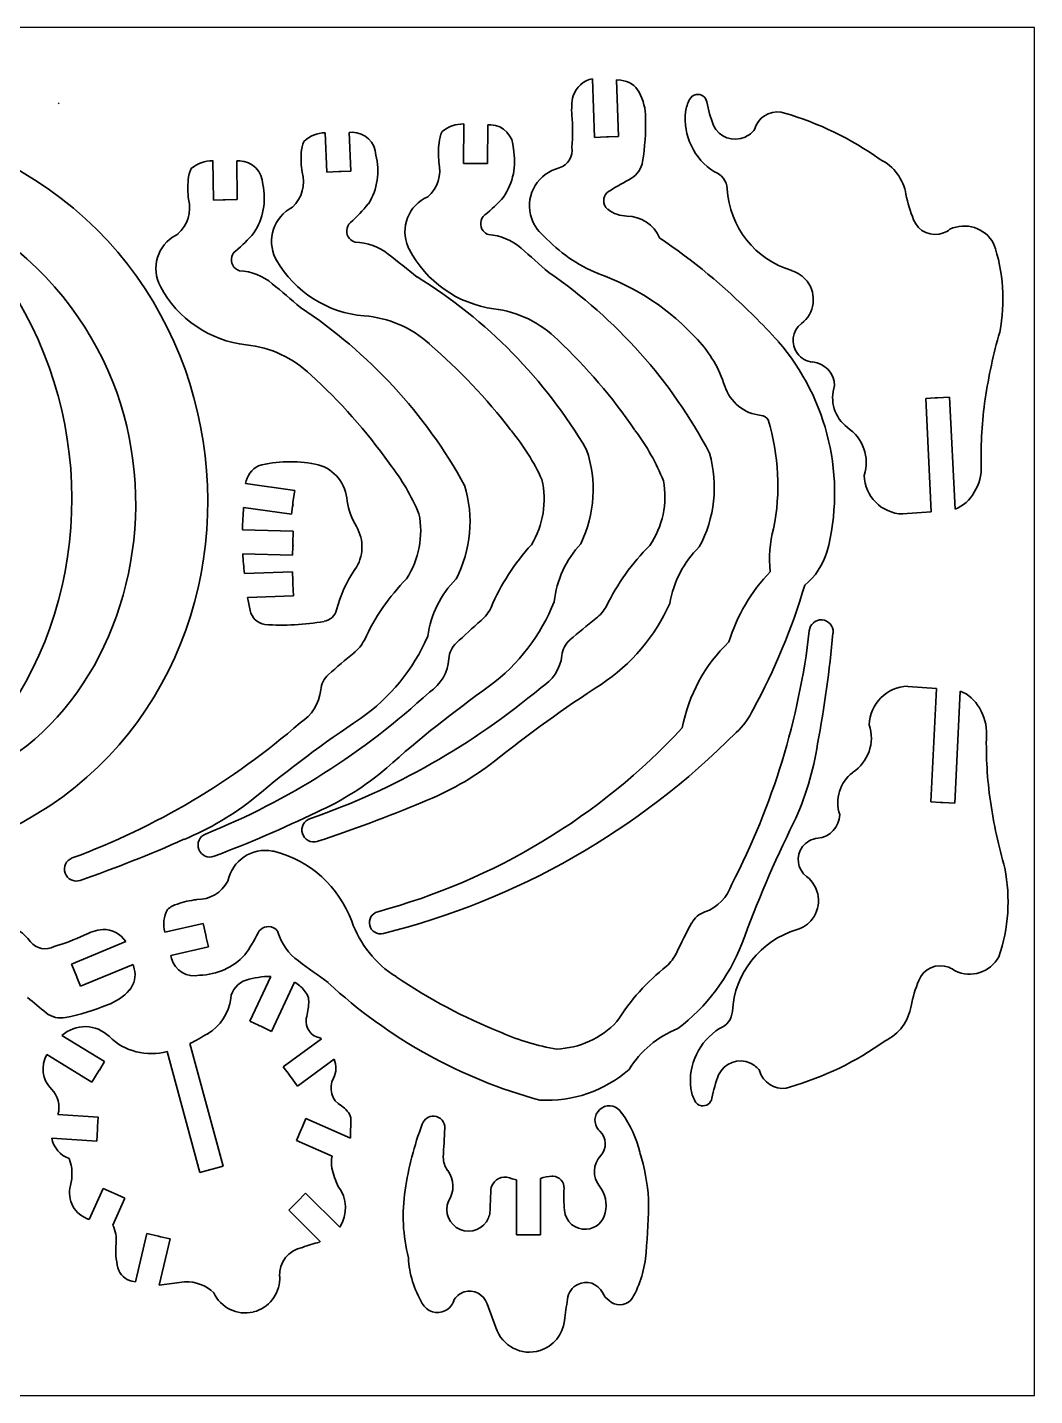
# Model space of a CAD drawing. Header units: millimetres. Extents: x -235 to 259, y -286 to 288.
# Drawn here: x 26.7 to 224.7, y 18.5 to 287.6 of the extents above; entities that cross this region are included whole.
import ezdxf

# ---------------------------------------------------------------- set-up
doc = ezdxf.new("R2010")
doc.units = ezdxf.units.MM
doc.header["$MEASUREMENT"] = 0
doc.layers.add('layer 1', color=7, linetype='Continuous')

msp = doc.modelspace()

# ---------------------------------------------------------------- linework, layer by layer
at = {"layer": 'layer 1', "color": 6, "lineweight": 25}
msp.add_open_spline([(-227.469, 287.5696), (-227.469, 287.5696), (224.6997, 287.5696), (224.6997, 287.5696), (224.6997, 287.5696), (224.6997, 287.5696), (224.6997, 18.4855), (224.6997, 18.4855), (224.6997, 18.4855), (224.6997, 18.4855), (-227.469, 18.4855), (-227.469, 18.4855), (-227.469, 18.4855), (-227.469, 18.4855), (-227.469, 287.5696), (-227.469, 287.5696)], degree=3, knots=[0, 0, 0, 0, 0.2, 0.2, 0.2, 0.2, 0.4, 0.4, 0.4, 0.4, 0.6, 0.6, 0.6, 0.6, 1, 1, 1, 1], dxfattribs=at)
at = {"layer": 'layer 1', "color": 1, "lineweight": 35}
for points in [[(137.7826, 277.4783), (135.9979, 277.1035), (134.5401, 275.8176), (133.953, 274.0925)], [(137.7826, 277.4783), (137.7826, 277.4783), (138.1793, 265.9415), (138.1793, 265.9415)], [(142.898, 266.0997), (142.898, 266.0997), (142.5066, 277.2469), (142.5066, 277.2469)], [(143.3637, 277.1698), (143.3637, 277.1698), (142.5066, 277.2469), (142.5066, 277.2469)], [(146.9588, 274.8118), (146.2326, 276.1486), (144.8822, 277.0344), (143.3637, 277.1698)], [(148.1826, 269.7517), (148.2351, 271.5196), (147.7929, 273.2616), (146.9492, 274.8282)], [(32.9511, 272.5256), (32.9511, 272.5256), (32.7389, 272.7254), (32.7389, 272.7254)], [(133.953, 274.0925), (133.6968, 272.8482), (133.6209, 271.5747), (133.73, 270.3)], [(156.8601, 273.3897), (156.4855, 272.6192), (156.229, 271.8103), (156.0706, 270.9823)], [(160.2556, 272.8965), (160.5505, 271.3365), (160.9862, 269.797), (161.5581, 268.2977)], [(133.7397, 264.0106), (133.913, 266.1067), (133.9007, 268.2055), (133.73, 270.3)], [(147.6258, 261.1721), (148.0915, 264.0025), (148.2789, 266.8715), (148.1937, 269.7352)], [(156.0706, 270.9823), (155.558, 266.2844), (157.7491, 261.7053), (161.7359, 259.1586)], [(174.8617, 270.9231), (172.5118, 271.2578), (170.2823, 269.797), (169.6303, 267.5082)], [(175.5119, 270.7244), (175.5119, 270.7244), (174.8617, 270.9231), (174.8617, 270.9231)], [(194.3223, 261.5868), (188.6186, 265.6727), (182.2421, 268.7514), (175.5119, 270.7244)], [(85.1967, 266.8439), (83.6519, 266.8124), (82.1637, 266.2076), (81.0462, 265.1518)], [(85.1967, 266.8439), (85.1967, 266.8439), (85.5523, 259.0914), (85.5523, 259.0914)], [(90.5188, 266.9461), (90.5188, 266.9461), (89.9096, 266.9155), (89.9096, 266.9155)], [(90.2622, 259.2953), (90.2622, 259.2953), (89.9096, 266.9155), (89.9096, 266.9155)], [(95.185, 262.444), (95.0884, 264.9592), (93.0173, 266.9461), (90.5006, 266.9378)], [(108.2306, 267.0673), (107.8683, 266.3893), (107.6575, 265.6409), (107.6215, 264.8718)], [(112.4738, 268.5667), (110.9232, 268.6134), (109.4144, 268.0858), (108.2306, 267.0673)], [(112.4738, 268.5667), (112.4738, 268.5667), (112.4377, 260.8053), (112.4377, 260.8053)], [(117.1645, 260.8015), (117.1645, 260.8015), (117.1921, 268.4124), (117.1921, 268.4124)], [(117.7789, 268.4164), (117.7789, 268.4164), (117.1921, 268.4124), (117.1921, 268.4124)], [(122.219, 263.7091), (122.2523, 266.2197), (120.2787, 268.2965), (117.7789, 268.4164)], [(81.0462, 265.1518), (80.7166, 264.4643), (80.5391, 263.7023), (80.5281, 262.9153)], [(107.6145, 264.8901), (107.4673, 263.6181), (107.4522, 262.3322), (107.598, 261.0617)], [(120.2773, 254.2033), (122.1944, 256.958), (122.8957, 260.4043), (122.219, 263.7091)], [(131.2466, 259.9153), (132.9403, 260.5133), (133.9984, 262.2247), (133.7397, 264.0106)], [(138.1793, 265.9415), (138.1793, 265.9415), (140.5389, 266.0213), (140.5389, 266.0213)], [(140.9275, 266.0283), (140.9275, 266.0283), (140.5389, 266.0213), (140.5389, 266.0213)], [(140.9275, 266.0283), (140.9454, 266.0378), (140.9454, 266.0378), (140.9275, 266.0283)], [(140.9454, 266.0378), (140.9454, 266.0378), (142.898, 266.0997), (142.898, 266.0997)], [(58.8954, 259.7858), (60.067, 260.8081), (61.566, 261.3634), (63.1164, 261.3458)], [(63.2364, 253.6109), (63.2364, 253.6109), (63.1094, 261.3649), (63.1094, 261.3649)], [(67.8307, 261.2975), (67.8307, 261.2975), (68.4162, 261.3113), (68.4162, 261.3113)], [(67.8307, 261.2975), (67.8307, 261.2975), (67.9452, 253.6864), (67.9452, 253.6864)], [(68.4162, 261.3113), (70.9189, 261.2382), (72.9294, 259.1986), (72.9446, 256.6877)], [(80.5281, 262.9153), (80.4396, 261.642), (80.4935, 260.355), (80.6879, 259.0954)], [(93.7158, 252.8611), (95.5114, 255.7235), (96.0475, 259.1961), (95.2028, 262.4538)], [(105.3907, 254.2529), (107.3183, 255.9411), (108.1536, 258.555), (107.5802, 261.0548)], [(145.4279, 257.8826), (146.5965, 258.6214), (147.3876, 259.823), (147.6258, 261.1721)], [(199.3949, 254.7574), (198.9208, 257.7172), (197.026, 260.2833), (194.3223, 261.5868)], [(58.3192, 257.5974), (58.3413, 258.3676), (58.5387, 259.1201), (58.8884, 259.805)], [(78.826, 252.2067), (80.6796, 253.9841), (81.3836, 256.6301), (80.6879, 259.0954)], [(85.5523, 259.0914), (85.5523, 259.0914), (87.9074, 259.1934), (87.9074, 259.1934)], [(88.322, 259.2112), (88.322, 259.2112), (87.9074, 259.1934), (87.9074, 259.1934)], [(88.322, 259.2112), (88.34, 259.2206), (88.3484, 259.203), (88.3664, 259.2124)], [(88.3664, 259.2124), (88.3664, 259.2124), (90.2622, 259.2953), (90.2622, 259.2953)], [(112.4377, 260.8053), (112.4377, 260.8053), (114.8107, 260.8067), (114.8107, 260.8067)], [(115.2102, 260.8041), (115.2102, 260.8041), (114.8107, 260.8067), (114.8107, 260.8067)], [(115.2102, 260.8041), (115.2298, 260.8108), (115.2545, 260.7999), (115.2724, 260.8067)], [(115.2724, 260.8056), (115.2724, 260.8056), (117.1645, 260.8015), (117.1645, 260.8015)], [(164.2618, 255.8224), (164.1831, 257.3425), (163.1759, 258.6654), (161.7359, 259.1586)], [(58.3568, 253.7636), (58.2053, 255.0368), (58.1774, 256.3171), (58.3016, 257.5906)], [(72.9515, 256.6685), (73.6873, 253.3778), (73.0632, 249.9452), (71.1849, 247.1298)], [(145.4279, 257.8826), (144.0307, 257.1426), (142.6458, 256.3404), (141.2994, 255.5166)], [(164.2618, 255.8224), (164.6763, 248.3026), (169.7683, 241.8683), (176.9727, 239.7364)], [(58.3568, 253.7636), (58.9754, 251.2734), (58.1815, 248.6636), (56.2856, 246.9396)], [(65.1478, 253.6466), (65.1478, 253.6466), (63.2364, 253.6109), (63.2364, 253.6109)], [(65.1918, 253.6425), (65.1723, 253.6353), (65.1654, 253.6533), (65.1478, 253.6466)], [(65.1918, 253.6425), (65.1918, 253.6425), (65.5915, 253.6479), (65.5915, 253.6479)], [(67.9452, 253.6864), (67.9452, 253.6864), (65.5915, 253.6479), (65.5915, 253.6479)], [(116.6187, 250.6891), (117.9319, 251.7558), (119.1625, 252.9367), (120.283, 254.1854)], [(199.3949, 254.7574), (199.7502, 253.04), (200.2437, 251.3823), (200.8953, 249.744)], [(90.2086, 249.1857), (91.4656, 250.3145), (92.6395, 251.5576), (93.6898, 252.8695)], [(140.805, 251.7888), (141.8781, 250.9414), (143.2135, 250.4635), (144.5597, 250.4549)], [(150.9592, 246.2024), (149.8364, 248.7543), (147.3368, 250.4178), (144.5597, 250.4549)], [(216.6464, 245.086), (214.9679, 248.1453), (211.1978, 249.369), (208.0404, 247.8683)], [(71.2029, 247.1367), (70.0933, 245.8426), (68.8971, 244.663), (67.5853, 243.5674)], [(97.639, 242.9917), (95.7719, 244.4634), (93.4859, 245.2888), (91.1184, 245.337)], [(123.7362, 244.1629), (121.9353, 245.7117), (119.7056, 246.6447), (117.3284, 246.8307)], [(128.215, 246.5347), (131.208, 243.3459), (134.8364, 240.821), (138.87, 239.148)], [(169.2788, 231.0591), (163.6332, 236.6509), (157.5188, 241.725), (150.9592, 246.2024)], [(217.83, 227.6566), (218.9751, 233.4803), (218.5797, 239.4803), (216.6464, 245.086)], [(97.639, 242.9917), (99.5244, 241.4869), (101.4191, 239.9627), (103.3221, 238.4662)], [(101.7319, 243.9785), (105.0267, 237.5718), (111.2444, 233.1744), (118.3936, 232.225)], [(123.7362, 244.1629), (125.5415, 242.5506), (127.3565, 240.9629), (129.1795, 239.3578)], [(68.3734, 239.7035), (70.7466, 239.5807), (72.9997, 238.6698), (74.831, 237.1542)], [(75.6719, 241.7568), (79.2711, 235.5115), (85.6957, 231.4425), (92.8683, 230.8233)], [(80.3722, 232.4758), (78.509, 234.0218), (76.675, 235.6012), (74.831, 237.1542)], [(136.6254, 204.5155), (128.444, 218.3661), (116.9979, 230.0285), (103.3123, 238.484)], [(160.8096, 203.811), (153.3033, 218.0519), (142.4486, 230.2349), (129.1975, 239.3632)], [(158.4132, 226.1642), (153.086, 232.0679), (146.3607, 236.5133), (138.8521, 239.1385)], [(69.7033, 225.1376), (62.5361, 225.956), (56.2373, 230.2364), (52.8266, 236.5795)], [(80.3722, 232.4758), (93.7901, 223.5942), (104.8752, 211.5955), (112.6443, 197.4956)], [(130.9336, 226.0928), (127.5592, 229.4855), (123.1355, 231.6587), (118.3757, 232.2181)], [(105.7144, 225.3169), (102.1866, 228.5454), (97.661, 230.4915), (92.8861, 230.8332)], [(169.4845, 230.8373), (169.4845, 230.8373), (169.2788, 231.0591), (169.2788, 231.0591)], [(174.2649, 225.8254), (172.709, 227.5341), (171.131, 229.2069), (169.4845, 230.8373)], [(146.0687, 208.4289), (141.6824, 214.8354), (136.6101, 220.7626), (130.9532, 226.0995)], [(163.7685, 217.0389), (162.7058, 220.4385), (160.8773, 223.5765), (158.4132, 226.1642)], [(217.83, 227.6566), (216.6066, 223.3351), (215.6583, 218.9338), (214.9873, 214.4924)], [(69.7033, 225.1376), (74.4729, 224.6664), (78.9348, 222.5757), (82.373, 219.2463)], [(121.668, 208.3986), (116.9563, 214.5945), (111.6125, 220.2581), (105.698, 225.3087)], [(183.8768, 184.3822), (187.7034, 198.9217), (184.1124, 214.4277), (174.2759, 225.8089)], [(185.3621, 217.1174), (185.3028, 219.5247), (183.4673, 221.519), (181.0586, 221.7751)], [(82.373, 219.2463), (88.1263, 214.0154), (93.3091, 208.1837), (97.814, 201.8584)], [(163.7685, 217.0389), (164.7852, 213.8652), (167.5839, 211.5997), (170.9188, 211.2567)], [(185.3621, 217.1174), (184.3549, 214.0969), (185.3815, 210.7811), (187.9074, 208.8673)], [(205.1783, 214.7086), (205.1783, 214.7086), (203.2836, 214.6109), (203.2836, 214.6109)], [(203.2836, 214.6109), (203.2836, 214.6109), (204.3888, 192.2868), (204.3888, 192.2868)], [(205.2376, 214.7086), (205.2182, 214.7086), (205.1978, 214.7086), (205.1783, 214.7086)], [(205.2376, 214.7086), (205.2376, 214.7086), (205.6317, 214.7294), (205.6317, 214.7294)], [(207.9812, 214.848), (207.9812, 214.848), (205.6317, 214.7294), (205.6317, 214.7294)], [(209.0674, 192.8198), (209.0674, 192.8198), (207.9812, 214.848), (207.9812, 214.848)], [(214.9873, 214.473), (214.3753, 210.15), (214.0997, 205.7678), (214.2183, 201.4064)], [(172.3314, 210.3856), (172.0391, 210.9012), (171.4977, 211.2182), (170.9188, 211.2567)], [(173.3815, 188.9736), (174.7911, 196.0858), (174.4247, 203.4513), (172.3203, 210.4021)], [(121.668, 208.3986), (121.668, 208.3986), (121.8401, 208.199), (121.8401, 208.199)], [(127.8224, 198.6561), (126.2402, 202.0833), (124.2312, 205.3079), (121.8305, 208.2156)], [(146.0687, 208.4289), (146.0687, 208.4289), (146.2053, 208.2265), (146.2053, 208.2265)], [(151.7257, 198.4093), (150.309, 201.9054), (148.453, 205.221), (146.1984, 208.2444)], [(191.1844, 199.4718), (192.3295, 202.9858), (190.9875, 206.8138), (187.9074, 208.8479)], [(135.4747, 186.0222), (138.2499, 191.81), (138.669, 198.4313), (136.6086, 204.5072)], [(83.2329, 201.6752), (79.5425, 202.4055), (75.753, 202.287), (72.1204, 201.3581)], [(97.9532, 201.6585), (97.9532, 201.6585), (97.814, 201.8584), (97.814, 201.8584)], [(158.7689, 185.3867), (161.8211, 191.0312), (162.5487, 197.6389), (160.7918, 203.8041)], [(72.1204, 201.3581), (70.7591, 200.6677), (69.8122, 199.3656), (69.5752, 197.8649)], [(89.4507, 195.0427), (89.0358, 198.3789), (86.5293, 201.0427), (83.2538, 201.6943)], [(97.9532, 201.6585), (100.2629, 198.6778), (102.1741, 195.4147), (103.6623, 191.927)], [(191.1844, 199.4718), (191.2821, 195.3267), (194.5992, 191.9918), (198.7634, 191.8733)], [(212.8167, 196.1356), (213.8034, 197.7146), (214.2969, 199.5501), (214.2183, 201.4064)], [(79.2272, 196.5035), (79.2272, 196.5035), (69.5752, 197.8649), (69.5752, 197.8649)], [(78.891, 194.1745), (78.891, 194.1745), (79.2272, 196.5035), (79.2272, 196.5035)], [(112.6377, 197.5149), (114.5091, 191.3825), (113.8847, 184.7568), (110.9496, 179.081)], [(125.7762, 185.8016), (128.098, 189.6559), (128.8407, 194.2631), (127.8224, 198.6561)], [(149.0521, 185.657), (151.5809, 189.39), (152.5387, 193.979), (151.7257, 198.4093)], [(78.7929, 193.3451), (78.8716, 193.4633), (78.91, 193.622), (78.91, 193.7596)], [(78.891, 194.1745), (78.891, 194.1745), (78.891, 193.7596), (78.891, 193.7596)], [(89.5498, 194.3907), (89.5498, 194.3907), (89.4507, 195.0427), (89.4507, 195.0427)], [(89.5498, 194.3907), (89.8447, 192.6353), (90.4568, 190.9374), (91.3648, 189.3982)], [(209.0674, 192.8198), (210.6658, 193.4319), (211.9873, 194.6169), (212.8167, 196.1356)], [(69.1797, 193.1673), (69.0612, 191.687), (69.0019, 190.2265), (68.9634, 188.7463)], [(69.1797, 193.1673), (69.1797, 193.1673), (78.5752, 191.8458), (78.5752, 191.8458)], [(78.5752, 191.8458), (78.5752, 191.8458), (78.7929, 193.3451), (78.7929, 193.3451)], [(103.6623, 191.927), (104.5567, 187.5128), (103.6774, 182.924), (101.219, 179.1457)], [(198.7444, 191.8924), (198.7444, 191.8924), (204.3888, 192.2868), (204.3888, 192.2868)], [(78.9502, 188.4902), (78.9502, 188.4902), (68.9634, 188.7272), (68.9634, 188.7272)], [(78.891, 186.1213), (78.891, 186.1213), (78.9502, 188.4902), (78.9502, 188.4902)], [(91.0685, 180.9301), (92.8063, 183.456), (92.9248, 186.7524), (91.3648, 189.3982)], [(173.3815, 188.9736), (172.6346, 186.2262), (172.4197, 183.3626), (172.727, 180.5195)], [(78.891, 186.1213), (78.891, 186.1213), (78.891, 185.7272), (78.891, 185.7272)], [(78.891, 185.5688), (78.891, 185.6087), (78.91, 185.668), (78.91, 185.7272)], [(125.7762, 185.8016), (122.4354, 182.1926), (119.7499, 178.0131), (117.8317, 173.4792)], [(135.4747, 186.0222), (132.5557, 182.8803), (130.715, 178.877), (130.2557, 174.6217)], [(69.0421, 184.0103), (69.1014, 182.7272), (69.2005, 181.4441), (69.3381, 180.1611)], [(69.0421, 184.0103), (69.0421, 184.0103), (78.8317, 183.7732), (78.8317, 183.7732)], [(78.8317, 183.7732), (78.8317, 183.7732), (78.891, 185.5688), (78.891, 185.5688)], [(149.0521, 185.657), (145.5425, 182.1965), (142.6609, 178.1671), (140.5319, 173.7395)], [(158.7689, 185.3867), (155.6958, 182.4008), (153.6715, 178.4937), (153.0045, 174.262)], [(179.5, 177.8847), (181.5809, 179.552), (183.1037, 181.8273), (183.8493, 184.3891)], [(78.8123, 180.5153), (78.8123, 180.5153), (69.3381, 180.1611), (69.3381, 180.1611)], [(78.8716, 178.739), (78.8716, 178.739), (78.8123, 180.5153), (78.8123, 180.5153)], [(91.0685, 180.9301), (89.4108, 178.5228), (88.187, 175.8385), (87.4568, 173.0163)], [(172.7435, 180.5291), (168.9774, 176.6268), (166.1853, 171.8862), (164.6103, 166.7102)], [(78.891, 178.5612), (78.891, 178.6205), (78.891, 178.6798), (78.8716, 178.739)], [(78.891, 178.5612), (78.891, 178.5612), (78.891, 178.1478), (78.891, 178.1478)], [(78.9901, 175.7983), (78.9901, 175.7983), (78.891, 178.1478), (78.891, 178.1478)], [(92.9263, 167.0532), (94.9656, 171.539), (97.7742, 175.6221), (101.2259, 179.1277)], [(105.3808, 167.8251), (105.9694, 172.0693), (107.9218, 176.0135), (110.9385, 179.0561)], [(169.3565, 153.4383), (173.6062, 161.2009), (177.0126, 169.3959), (179.5, 177.8847)], [(69.9696, 175.4635), (69.9696, 175.4635), (78.9901, 175.7983), (78.9901, 175.7983)], [(69.9696, 175.4635), (70.1071, 174.6147), (70.2849, 173.7659), (70.4627, 172.9168)], [(70.4627, 172.9168), (70.7591, 171.4754), (71.9236, 170.351), (73.3841, 170.114)], [(85.0092, 170.7659), (86.1945, 170.9628), (87.1604, 171.8518), (87.4568, 173.0163)], [(115.8718, 170.9313), (116.6783, 171.645), (117.3574, 172.516), (117.8397, 173.4613)], [(117.5437, 158.0493), (123.2292, 162.2909), (127.6392, 168.025), (130.2557, 174.6217)], [(138.4372, 171.2977), (139.286, 171.9632), (139.9891, 172.8066), (140.5319, 173.7395)], [(139.4706, 158.3387), (145.3659, 162.2867), (150.057, 167.8128), (152.9798, 174.2729)], [(73.3841, 170.114), (77.2731, 169.8769), (81.1812, 170.0946), (85.0092, 170.7451)], [(115.8718, 170.9313), (114.2058, 169.4746), (112.577, 167.9934), (110.9937, 166.4677)], [(138.4372, 171.2977), (136.7065, 169.9335), (134.9895, 168.5335), (133.3302, 167.0894)], [(92.9263, 167.0532), (92.4079, 166.0929), (91.7148, 165.2563), (90.8769, 164.5741)], [(105.3808, 167.8251), (102.5599, 161.3056), (97.9833, 155.7189), (92.171, 151.6429)], [(133.3356, 167.0714), (132.4578, 166.3107), (131.8999, 165.2469), (131.7554, 164.0809)], [(180.4012, 168.8836), (178.3934, 151.4899), (173.2272, 134.6035), (165.1697, 119.0661)], [(185.0578, 168.4206), (184.3741, 161.1251), (183.3586, 153.8739), (182.0289, 146.6615)], [(85.8677, 160.2789), (87.5008, 161.7532), (89.1833, 163.2044), (90.8961, 164.581)], [(110.9843, 166.4857), (110.1367, 165.6823), (109.6377, 164.5948), (109.5483, 163.4098)], [(164.5938, 166.6992), (159.8548, 162.1543), (156.6578, 156.2632), (155.4215, 149.8139)], [(105.7116, 156.8408), (107.9495, 158.3083), (109.3746, 160.7311), (109.5483, 163.4098)], [(127.6059, 157.7005), (129.9043, 159.0622), (131.4656, 161.4144), (131.7813, 164.0699)], [(84.3422, 157.261), (84.4648, 158.4282), (85.0038, 159.5032), (85.8677, 160.2789)], [(61.7166, 128.9342), (77.9663, 135.4785), (92.8574, 144.9441), (105.702, 156.8574)], [(84.3422, 157.261), (84.0762, 154.5998), (82.5854, 152.2079), (80.3045, 150.8226)], [(82.3181, 131.9602), (98.8533, 137.7176), (114.2031, 146.4464), (127.6059, 157.7005)], [(117.5437, 158.0493), (110.5143, 153.0552), (103.7741, 147.6796), (97.3166, 141.9387)], [(139.4706, 158.3387), (132.2155, 153.6851), (125.2081, 148.64), (118.4972, 143.2397)], [(192.1958, 150.393), (192.2953, 154.5381), (195.6107, 157.8729), (199.7766, 157.9915)], [(199.7558, 157.9721), (199.7558, 157.9721), (205.4017, 157.5766), (205.4017, 157.5766)], [(204.2964, 135.2539), (204.2964, 135.2539), (205.4017, 157.5766), (205.4017, 157.5766)], [(210.0788, 157.0446), (210.0788, 157.0446), (208.9929, 135.0168), (208.9929, 135.0168)], [(210.0788, 157.0446), (211.6772, 156.4329), (213.0001, 155.2476), (213.8299, 153.7278)], [(166.0187, 148.8728), (167.423, 150.171), (168.5555, 151.7213), (169.3565, 153.4383)], [(213.8299, 153.7278), (214.8162, 152.1498), (215.3098, 150.3143), (215.2311, 148.458)], [(80.2937, 150.7982), (67.1084, 139.2775), (51.9157, 130.2843), (35.4894, 124.2211)], [(71.4616, 136.1509), (78.0641, 141.6933), (84.9774, 146.8677), (92.1449, 151.6551)], [(95.5638, 113.6542), (118.5176, 119.8609), (139.271, 132.3821), (155.4215, 149.8139)], [(96.6856, 109.3644), (122.9632, 115.9638), (146.9495, 129.63), (166.0091, 148.8893)], [(192.1958, 150.393), (193.3409, 146.879), (191.9989, 143.0506), (188.9202, 141.0165)], [(216.0002, 135.3915), (215.3881, 139.7144), (215.1126, 144.0966), (215.2311, 148.458)], [(182.0289, 146.6615), (181.213, 141.2746), (179.6227, 136.0463), (177.2937, 131.1128)], [(104.3585, 135.2234), (109.4379, 137.1956), (114.1922, 139.8895), (118.4972, 143.2397)], [(83.5833, 133.2392), (88.5525, 135.4523), (93.1881, 138.3832), (97.3264, 141.9209)], [(186.3735, 132.7471), (185.3678, 135.7665), (186.3943, 139.0833), (188.9202, 140.9975)], [(71.4616, 136.1509), (67.219, 132.7222), (62.5155, 129.9412), (57.4734, 127.8756)], [(83.7855, 127.5161), (90.7559, 129.7762), (97.6101, 132.3515), (104.3585, 135.2234)], [(206.1912, 135.1544), (206.1912, 135.1544), (204.2964, 135.2539), (204.2964, 135.2539)], [(206.2504, 135.1544), (206.23, 135.1544), (206.2106, 135.1544), (206.1912, 135.1544)], [(206.2504, 135.1544), (206.2504, 135.1544), (206.6445, 135.1354), (206.6445, 135.1354)], [(208.9929, 135.0168), (208.9929, 135.0168), (206.6445, 135.1354), (206.6445, 135.1354)], [(218.8428, 122.2064), (217.6194, 126.5293), (216.6711, 130.931), (216.0002, 135.3721)], [(63.414, 124.563), (70.2549, 127.1607), (77.0015, 130.0643), (83.6011, 133.2472)], [(186.3735, 132.7471), (186.3143, 130.3397), (184.4788, 128.3458), (182.0714, 128.0893)], [(167.1392, 107.3488), (170.0948, 115.4448), (173.489, 123.3847), (177.2937, 131.1128)], [(57.4664, 127.8936), (50.7731, 124.8965), (43.9587, 122.2133), (37.033, 119.8238)], [(75.3258, 125.4768), (82.2961, 123.6604), (87.9444, 118.552), (90.4333, 111.7832)], [(218.8428, 122.2064), (219.9869, 116.3842), (219.5925, 110.3841), (217.6579, 104.7785)], [(66.0972, 119.6626), (64.8706, 117.4137), (62.5033, 116.0273), (59.9372, 116.0399)], [(165.1697, 119.0661), (164.3445, 116.5264), (162.3903, 114.4895), (159.8673, 113.602)], [(56.203, 115.169), (57.4113, 115.5907), (58.664, 115.8869), (59.9347, 116.0205)], [(53.6757, 109.6252), (53.2926, 111.1273), (53.477, 112.716), (54.2129, 114.0929)], [(54.2129, 114.0929), (54.7943, 114.5956), (55.4794, 114.9651), (56.2222, 115.1676)], [(157.2779, 111.4291), (157.8278, 112.4516), (158.7442, 113.2288), (159.8493, 113.6241)], [(53.6757, 109.6252), (53.6757, 109.6252), (61.2423, 111.3547), (61.2423, 111.3547)], [(61.2423, 111.3547), (61.2423, 111.3547), (61.7591, 109.038), (61.7591, 109.038)], [(99.1564, 100.8843), (95.1076, 103.4377), (92.0209, 107.2799), (90.4362, 111.8025)], [(154.2669, 105.5281), (155.2205, 107.5153), (156.2126, 109.4957), (157.2584, 111.4305)], [(27.2626, 107.7319), (28.4174, 106.3552), (30.3921, 105.9663), (31.9712, 106.8374)], [(31.9712, 106.8374), (33.9955, 107.4106), (35.9566, 108.1602), (37.8568, 109.056)], [(46.0012, 107.7837), (46.0012, 107.7837), (35.3407, 103.3579), (35.3407, 103.3579)], [(41.4866, 110.179), (40.2311, 109.982), (39.0119, 109.6059), (37.8568, 109.056)], [(46.0012, 107.7837), (45.0242, 109.323), (43.3086, 110.2354), (41.4866, 110.179)], [(61.8488, 108.6495), (61.8488, 108.6495), (61.7591, 109.038), (61.7591, 109.038)], [(61.8488, 108.6495), (61.8461, 108.6287), (61.8626, 108.6068), (61.8598, 108.5875)], [(61.8598, 108.5875), (61.8598, 108.5875), (62.2785, 106.7422), (62.2785, 106.7422)], [(72.027, 109.4832), (71.2729, 107.9688), (70.3884, 106.5107), (69.4156, 105.1436)], [(79.9506, 103.9629), (78.0449, 105.3837), (76.6474, 107.3543), (75.946, 109.6349)], [(165.2746, 94.0406), (165.6895, 101.5622), (170.7811, 107.9962), (177.9855, 110.128)], [(62.2785, 106.7422), (62.2785, 106.7422), (54.8564, 105.0543), (54.8564, 105.0543)], [(54.9806, 104.4809), (54.9806, 104.4809), (54.8564, 105.0543), (54.8564, 105.0543)], [(69.3963, 105.1464), (67.1267, 102.6728), (63.9156, 101.2369), (60.5451, 101.1751)], [(154.2669, 105.5281), (153.8025, 104.554), (153.1328, 103.6843), (152.3416, 102.9512)], [(167.1392, 107.3488), (164.5733, 100.734), (160.2049, 94.9506), (154.5381, 90.6867)], [(35.3407, 103.3579), (35.3407, 103.3579), (36.2434, 101.1777), (36.2434, 101.1777)], [(37.146, 98.9975), (37.146, 98.9975), (47.4455, 103.2804), (47.4455, 103.2804)], [(46.7301, 98.2551), (47.7264, 99.4053), (48.0807, 100.982), (47.674, 102.4509)], [(47.674, 102.4509), (47.674, 102.4509), (47.4455, 103.2804), (47.4455, 103.2804)], [(60.5451, 101.1751), (58.1019, 100.5948), (55.6447, 102.0667), (54.9806, 104.4809)], [(79.9506, 103.9629), (81.9185, 102.5545), (83.8629, 101.128), (85.828, 99.7003)], [(142.5727, 92.0331), (145.1826, 96.2141), (148.4859, 99.9074), (152.3416, 102.9512)], [(217.6579, 104.7785), (215.9808, 101.7192), (212.2106, 100.4954), (209.0522, 101.9961)], [(36.3867, 100.8151), (36.3867, 100.8151), (36.2434, 101.1777), (36.2434, 101.1777)], [(36.3867, 100.8151), (36.4016, 100.8029), (36.4016, 100.8029), (36.3867, 100.8151)], [(36.4016, 100.8029), (36.4016, 100.8029), (37.146, 98.9975), (37.146, 98.9975)], [(69.6966, 100.2048), (68.0542, 99.699), (66.8621, 98.2906), (66.6455, 96.597)], [(74.5088, 100.9365), (72.8758, 100.9241), (71.2677, 100.6719), (69.6966, 100.2048)], [(74.5088, 100.9365), (74.5088, 100.9365), (70.416, 92.117), (70.416, 92.117)], [(74.5088, 100.9365), (74.5088, 100.9365), (74.5088, 100.9365), (74.5088, 100.9365)], [(74.6976, 90.1286), (74.6976, 90.1286), (79.1898, 99.812), (79.1898, 99.812)], [(81.1025, 98.1847), (80.5585, 98.8336), (79.9161, 99.3957), (79.1898, 99.812)], [(127.424, 76.595), (111.888, 80.8118), (97.6281, 88.7437), (85.8252, 99.6813)], [(119.6986, 89.9728), (112.4876, 92.8543), (105.5958, 96.5104), (99.1535, 100.865)], [(200.4077, 95.1074), (200.763, 96.8244), (201.2565, 98.4821), (201.907, 100.1208)], [(42.4224, 95.3318), (44.0954, 95.9055), (45.5726, 96.9303), (46.7427, 98.2713)], [(81.9886, 95.7452), (82.0715, 96.6467), (81.7476, 97.5412), (81.0847, 98.1791)], [(30.3427, 93.7404), (29.1589, 94.7891), (27.9213, 95.8036), (26.677, 96.7746)], [(34.1939, 92.8377), (37.0082, 93.3974), (39.76, 94.2299), (42.4102, 95.3169)], [(62.1091, 89.6408), (64.6088, 91.136), (66.2859, 93.6976), (66.6511, 96.5777)], [(81.5135, 92.671), (81.7283, 93.6907), (81.8991, 94.7189), (82.0079, 95.7508)], [(200.4077, 95.1074), (199.9336, 92.1459), (198.0388, 89.5801), (195.3351, 88.2777)], [(30.3427, 93.7404), (31.4433, 92.9053), (32.8479, 92.5871), (34.1939, 92.8377)], [(42.7917, 89.0882), (40.2424, 91.6279), (36.1275, 91.7187), (33.475, 89.2823)], [(70.416, 92.117), (70.416, 92.117), (72.1273, 91.3137), (72.1273, 91.3137)], [(81.5135, 92.671), (81.1993, 90.8892), (82.3774, 89.1833), (84.151, 88.8264)], [(142.5727, 92.0331), (139.4818, 88.7507), (135.2114, 86.8146), (130.7105, 86.6395)], [(165.2746, 94.0406), (165.1959, 92.5223), (164.1887, 91.1994), (162.7473, 90.7058)], [(41.8355, 84.1658), (41.8355, 84.1658), (33.475, 89.2823), (33.475, 89.2823)], [(42.7917, 89.0882), (45.7932, 86.1599), (50.1202, 85.0628), (54.1537, 86.1765)], [(58.6239, 87.7142), (59.8093, 88.3218), (60.9777, 88.9877), (62.1244, 89.6654)], [(72.1273, 91.3137), (72.1507, 91.3), (72.1757, 91.2863), (72.195, 91.2904)], [(72.5477, 91.1209), (72.5477, 91.1209), (72.195, 91.2904), (72.195, 91.2904)], [(72.5477, 91.1209), (72.5477, 91.1209), (74.6976, 90.1286), (74.6976, 90.1286)], [(84.523, 88.661), (84.4017, 88.73), (84.2861, 88.7808), (84.151, 88.8264)], [(119.6986, 89.9728), (119.6986, 89.9728), (119.926, 89.8835), (119.926, 89.8835)], [(130.7105, 86.6395), (126.9899, 87.2596), (123.3493, 88.3467), (119.9055, 89.8862)], [(144.958, 82.61), (147.2003, 86.2606), (150.5709, 89.0895), (154.5561, 90.6647)], [(157.0834, 78.8825), (156.5695, 83.5801), (158.7606, 88.1591), (162.7473, 90.7058)], [(54.1537, 86.1765), (54.1537, 86.1765), (60.6084, 62.3626), (60.6084, 62.3626)], [(65.1616, 63.5971), (65.1616, 63.5971), (58.6239, 87.7142), (58.6239, 87.7142)], [(84.523, 88.661), (84.523, 88.661), (76.9947, 83.1641), (76.9947, 83.1641)], [(195.3351, 88.2777), (189.63, 84.1918), (183.2553, 81.1134), (176.5247, 79.14)], [(30.5178, 85.5561), (29.2541, 83.3527), (29.6011, 80.5634), (31.4174, 78.7665)], [(30.5178, 85.5561), (30.5178, 85.5561), (39.3672, 80.1434), (39.3672, 80.1434)], [(40.8336, 82.504), (40.8336, 82.504), (41.8355, 84.1658), (41.8355, 84.1658)], [(79.7839, 79.3606), (79.7839, 79.3606), (86.9868, 84.6261), (86.9868, 84.6261)], [(86.8434, 80.926), (87.454, 82.0724), (87.5133, 83.4381), (86.9812, 84.6439)], [(39.3672, 80.1434), (39.3672, 80.1434), (40.6006, 82.1553), (40.6006, 82.1553)], [(40.8199, 82.4806), (40.8199, 82.4806), (40.6006, 82.1553), (40.6006, 82.1553)], [(40.8199, 82.4806), (40.8199, 82.4806), (40.8336, 82.504), (40.8336, 82.504)], [(76.9947, 83.1641), (76.9947, 83.1641), (78.1302, 81.6125), (78.1302, 81.6125)], [(78.1302, 81.6125), (78.1359, 81.5932), (78.1359, 81.5932), (78.1605, 81.579)], [(78.3922, 81.2525), (78.3922, 81.2525), (78.1548, 81.5972), (78.1548, 81.5972)], [(78.3922, 81.2525), (78.3922, 81.2525), (79.7839, 79.3606), (79.7839, 79.3606)], [(86.8434, 80.926), (85.781, 78.9608), (86.5005, 76.5383), (88.4311, 75.4469)], [(144.958, 82.61), (140.1159, 78.3988), (133.8263, 76.2465), (127.4267, 76.6158)], [(161.267, 76.9683), (161.5634, 78.5283), (161.9976, 80.0675), (162.5709, 81.5668)], [(175.8731, 78.9417), (173.525, 78.6066), (171.2937, 80.0675), (170.6435, 82.3563)], [(32.6895, 73.7728), (33.209, 75.5503), (32.7114, 77.4604), (31.398, 78.7612)], [(157.873, 76.4748), (157.4983, 77.2452), (157.2404, 78.0542), (157.0834, 78.8825)], [(176.5247, 79.14), (176.5247, 79.14), (175.8731, 78.9417), (175.8731, 78.9417)], [(90.2875, 73.1276), (89.962, 74.102), (89.2951, 74.904), (88.4311, 75.4469)], [(40.6186, 73.2643), (40.6186, 73.2643), (32.6895, 73.7728), (32.6895, 73.7728)], [(40.492, 71.3899), (40.492, 71.3899), (40.6186, 73.2643), (40.6186, 73.2643)], [(81.4512, 72.9816), (81.4512, 72.9816), (80.696, 71.244), (80.696, 71.244)], [(90.1895, 69.1134), (90.1895, 69.1134), (81.4512, 72.9816), (81.4512, 72.9816)], [(90.1895, 69.1134), (90.1895, 69.1134), (90.2875, 73.1276), (90.2875, 73.1276)], [(143.5759, 74.0014), (143.5759, 74.0014), (143.1819, 74.5331), (143.1819, 74.5331)], [(147.1094, 66.3423), (146.3982, 69.0858), (145.2146, 71.6918), (143.5759, 74.0205)], [(40.3181, 68.5609), (40.3181, 68.5609), (40.478, 70.9146), (40.478, 70.9146)], [(40.4947, 71.3088), (40.4947, 71.3088), (40.478, 70.9146), (40.478, 70.9146)], [(40.4947, 71.3088), (40.4891, 71.3266), (40.5028, 71.3515), (40.4972, 71.3708)], [(80.5032, 70.8236), (80.5032, 70.8236), (79.5537, 68.6641), (79.5537, 68.6641)], [(80.5032, 70.8236), (80.5032, 70.8236), (80.6685, 71.1945), (80.6685, 71.1945)], [(80.696, 71.244), (80.6823, 71.219), (80.6685, 71.1945), (80.6727, 71.1763)], [(104.3171, 71.8887), (102.7186, 67.6842), (101.594, 63.3229), (100.942, 58.8814)], [(108.7585, 71.0205), (108.64, 69.1451), (108.5419, 67.2711), (108.4428, 65.3954)], [(139.3923, 65.6918), (140.6546, 67.0725), (140.5953, 69.2044), (139.253, 70.4874)], [(31.4546, 69.1232), (31.4546, 69.1232), (40.3181, 68.5609), (40.3181, 68.5609)], [(31.4546, 69.1232), (31.835, 67.2643), (33.1304, 65.7333), (34.9189, 65.0937)], [(79.5537, 68.6641), (79.5537, 68.6641), (86.5721, 65.5566), (86.5721, 65.5566)], [(35.1369, 59.8352), (35.63, 61.5647), (35.5405, 63.4013), (34.8999, 65.0882)], [(86.5721, 65.5566), (86.415, 64.7767), (86.4026, 63.9967), (86.5514, 63.2198)], [(108.4428, 65.3954), (108.4428, 64.4475), (108.7391, 63.5405), (109.2916, 62.7704)], [(139.3923, 65.6918), (137.8514, 64.0132), (137.7329, 61.468), (139.1345, 59.6713)], [(148.7865, 57.1051), (148.5893, 60.2445), (148.0174, 63.3229), (147.1094, 66.3229)], [(65.1616, 63.5971), (65.1616, 63.5971), (60.6084, 62.3626), (60.6084, 62.3626)], [(86.5514, 63.2198), (86.8434, 61.989), (87.2501, 60.7916), (87.7669, 59.6422)], [(109.4888, 56.7305), (110.6932, 58.5851), (110.6145, 60.9942), (109.311, 62.7704)], [(35.1369, 59.8352), (34.3801, 56.9716), (35.9941, 54.0349), (38.812, 53.1419)], [(41.5558, 59.2441), (41.5558, 59.2441), (38.812, 53.1419), (38.812, 53.1419)], [(43.2315, 58.4914), (43.2315, 58.4914), (41.5558, 59.2441), (41.5558, 59.2441)], [(88.0783, 51.629), (89.7002, 54.0927), (89.5846, 57.3133), (87.7669, 59.6422)], [(122.8118, 60.9155), (122.8118, 60.9155), (121.9627, 61.1124), (121.9627, 61.1124)], [(122.8118, 60.9155), (122.8118, 60.9155), (122.8118, 50.0785), (122.8118, 50.0785)], [(129.819, 61.6458), (129.0295, 61.6059), (128.259, 61.4475), (127.5288, 61.1716)], [(127.5288, 50.0785), (127.5288, 50.0785), (127.5288, 61.1716), (127.5288, 61.1716)], [(132.1879, 59.237), (132.1078, 57.7969), (132.1287, 56.3555), (132.2472, 54.9349)], [(140.2796, 54.4413), (140.7139, 56.2564), (140.299, 58.191), (139.1345, 59.6713)], [(43.3471, 58.4421), (43.3044, 58.4502), (43.2753, 58.4832), (43.2315, 58.4914)], [(43.3471, 58.4421), (43.3471, 58.4421), (43.6998, 58.2711), (43.6998, 58.2711)], [(43.4741, 52.0133), (43.4741, 52.0133), (45.8649, 57.3038), (45.8649, 57.3038)], [(45.8649, 57.3038), (45.8649, 57.3038), (43.6998, 58.2711), (43.6998, 58.2711)], [(79.4243, 56.3184), (79.4243, 56.3184), (79.715, 56.6009), (79.715, 56.6009)], [(81.3865, 58.2821), (81.3865, 58.2821), (79.715, 56.6009), (79.715, 56.6009)], [(88.0783, 51.629), (88.0783, 51.629), (81.3865, 58.2821), (81.3865, 58.2821)], [(100.942, 58.9022), (100.2711, 54.4607), (100.4887, 49.9409), (101.594, 45.5986)], [(117.7985, 58.7438), (117.7198, 57.3422), (117.6605, 55.9406), (117.6207, 54.52)], [(148.3137, 46.6252), (148.6291, 50.1184), (148.7865, 53.6119), (148.7865, 57.126)], [(79.3444, 56.2357), (79.3444, 56.2357), (78.0585, 54.9458), (78.0585, 54.9458)], [(78.0585, 54.9458), (78.0585, 54.9458), (84.3039, 48.7242), (84.3039, 48.7242)], [(79.4243, 56.3184), (79.3912, 56.2882), (79.3581, 56.2592), (79.3444, 56.2342)], [(44.1009, 48.4209), (44.2348, 49.6637), (44.0183, 50.9138), (43.4741, 52.0133)], [(50.1519, 50.3874), (50.1519, 50.3874), (47.9317, 40.85), (47.9317, 40.85)], [(52.4463, 49.8445), (52.4463, 49.8445), (50.1519, 50.3874), (50.1519, 50.3874)], [(52.4463, 49.8445), (52.4463, 49.8445), (52.842, 49.7465), (52.842, 49.7465)], [(52.6088, 40.1954), (52.6088, 40.1954), (54.7407, 49.3), (54.7407, 49.3)], [(52.8655, 49.7327), (52.8461, 49.7271), (52.842, 49.7465), (52.8226, 49.7412)], [(54.7407, 49.3), (54.7407, 49.3), (52.8655, 49.7327), (52.8655, 49.7327)], [(84.1, 48.6481), (82.9659, 48.3824), (81.8467, 48.0586), (80.7732, 47.6449)], [(127.5288, 50.0785), (127.5288, 50.0785), (122.8118, 50.0785), (122.8118, 50.0785)], [(44.1009, 48.4209), (43.9646, 46.8086), (44.1023, 45.1702), (44.4883, 43.5964)], [(80.7541, 47.6397), (78.0298, 47.127), (76.1154, 44.6851), (76.2698, 41.9246)], [(145.5698, 37.6047), (147.1686, 40.3676), (148.0957, 43.4474), (148.3137, 46.6044)], [(44.4883, 43.5964), (44.8435, 42.2832), (45.9115, 41.284), (47.2292, 41.0276)], [(101.5746, 45.5986), (101.751, 42.4402), (102.6992, 39.3615), (104.3171, 36.6373)], [(47.2292, 41.0276), (47.2292, 41.0276), (47.9317, 40.85), (47.9317, 40.85)], [(52.6088, 40.1954), (52.6088, 40.1954), (57.5988, 40.872), (57.5988, 40.872)], [(63.3385, 38.707), (61.7963, 40.1704), (59.7224, 40.9575), (57.5988, 40.872)], [(71.6934, 35.1227), (74.5748, 36.1082), (76.4587, 38.8891), (76.2891, 41.9302)], [(63.3385, 38.707), (64.6847, 35.7788), (67.9136, 34.2008), (71.069, 34.9326)], [(139.7271, 38.7498), (140.0425, 38.1172), (140.4972, 37.5852), (141.0501, 37.1704)], [(71.0637, 34.952), (71.0637, 34.952), (71.6934, 35.1227), (71.6934, 35.1227)], [(117.0488, 36.5587), (117.0488, 36.5587), (118.7852, 31.8611), (118.7852, 31.8611)], [(132.8783, 37.4861), (132.6412, 36.0651), (132.425, 34.6445), (132.2472, 33.2224)]]:
    msp.add_open_spline(points, degree=3, dxfattribs=at)
for points, knots in [([(160.2556, 272.8965), (160.0778, 273.8829), (159.1493, 274.5348), (158.1626, 274.357), (158.1626, 274.357), (157.5907, 274.2579), (157.1166, 273.9023), (156.8601, 273.3897)], [0, 0, 0, 0, 0.33333333, 0.33333333, 0.33333333, 0.33333333, 1, 1, 1, 1]), ([(-16.3922, 138.5196), (-16.3922, 138.5196), (-16.3922, 136.7779), (-16.3922, 136.7779), (-16.3922, 136.7779), (-16.3922, 136.7779), (-13.0518, 136.7779), (-13.0518, 136.7779), (-13.0518, 136.7779), (-13.0518, 136.7779), (-13.0518, 132.5128), (-13.0518, 132.5128), (-13.0518, 132.5128), (-13.0518, 132.5128), (-17.168, 132.5128), (-17.168, 132.5128), (-17.168, 132.5128), (-17.168, 132.5128), (-19.7947, 128.9177), (-23.4022, 127.6815), (-23.4022, 127.6815), (-23.4022, 127.6815), (-23.4022, 123.6299), (-23.4022, 123.6299), (-23.4022, 123.6299), (52.8736, 138.8999), (54.8978, 243.3002), (-16.8388, 266.5229), (-16.8388, 266.5229), (-16.8388, 266.5229), (-17.168, 259.4592), (-17.168, 259.4592), (-17.168, 259.4592), (-17.168, 259.4592), (-13.0518, 259.4592), (-13.0518, 259.4592), (-13.0518, 259.4592), (-13.0518, 259.4592), (-13.0518, 255.2174), (-13.0518, 255.2174), (-13.0518, 255.2174), (-13.0518, 255.2174), (-16.3922, 255.2174), (-16.3922, 255.2174), (-16.3922, 255.2174), (-16.3922, 255.2174), (-16.3922, 253.4771), (-16.3922, 253.4771), (-16.3922, 253.4771), (40.7052, 224.4389), (26.44, 149.6984), (-16.3922, 138.5196)], [0, 0, 0, 0, 0.07142857, 0.07142857, 0.07142857, 0.07142857, 0.14285714, 0.14285714, 0.14285714, 0.14285714, 0.21428571, 0.21428571, 0.21428571, 0.21428571, 0.28571429, 0.28571429, 0.28571429, 0.28571429, 0.35714286, 0.35714286, 0.35714286, 0.35714286, 0.42857143, 0.42857143, 0.42857143, 0.42857143, 0.5, 0.5, 0.5, 0.5, 0.57142857, 0.57142857, 0.57142857, 0.57142857, 0.64285714, 0.64285714, 0.64285714, 0.64285714, 0.71428571, 0.71428571, 0.71428571, 0.71428571, 0.78571429, 0.78571429, 0.78571429, 0.78571429, 0.85714286, 0.85714286, 0.85714286, 0.85714286, 1, 1, 1, 1]), ([(161.5581, 268.2977), (162.6439, 265.9291), (165.4468, 264.9022), (167.8142, 266.0074), (167.8142, 266.0074), (168.5445, 266.3436), (169.177, 266.8562), (169.6497, 267.5082)], [0, 0, 0, 0, 0.33333333, 0.33333333, 0.33333333, 0.33333333, 1, 1, 1, 1]), ([(10.3085, 138.1227), (10.3085, 138.1227), (10.3085, 136.3824), (10.3085, 136.3824), (10.3085, 136.3824), (10.3085, 136.3824), (13.6504, 136.3824), (13.6504, 136.3824), (13.6504, 136.3824), (13.6504, 136.3824), (13.6504, 132.1173), (13.6504, 132.1173), (13.6504, 132.1173), (13.6504, 132.1173), (9.5341, 132.1173), (9.5341, 132.1173), (9.5341, 132.1173), (9.5341, 132.1173), (6.9077, 128.5222), (3.2984, 127.2861), (3.2984, 127.2861), (3.2984, 127.2861), (3.2984, 123.233), (3.2984, 123.233), (3.2984, 123.233), (79.5743, 138.5044), (81.5985, 242.9047), (9.8622, 266.126), (9.8622, 266.126), (9.8622, 266.126), (9.5341, 259.0637), (9.5341, 259.0637), (9.5341, 259.0637), (9.5341, 259.0637), (13.6504, 259.0637), (13.6504, 259.0637), (13.6504, 259.0637), (13.6504, 259.0637), (13.6504, 254.8219), (13.6504, 254.8219), (13.6504, 254.8219), (13.6504, 254.8219), (10.3085, 254.8219), (10.3085, 254.8219), (10.3085, 254.8219), (10.3085, 254.8219), (10.3085, 253.0803), (10.3085, 253.0803), (10.3085, 253.0803), (67.4077, 224.0421), (53.1407, 149.3015), (10.3085, 138.1227)], [0, 0, 0, 0, 0.07142857, 0.07142857, 0.07142857, 0.07142857, 0.14285714, 0.14285714, 0.14285714, 0.14285714, 0.21428571, 0.21428571, 0.21428571, 0.21428571, 0.28571429, 0.28571429, 0.28571429, 0.28571429, 0.35714286, 0.35714286, 0.35714286, 0.35714286, 0.42857143, 0.42857143, 0.42857143, 0.42857143, 0.5, 0.5, 0.5, 0.5, 0.57142857, 0.57142857, 0.57142857, 0.57142857, 0.64285714, 0.64285714, 0.64285714, 0.64285714, 0.71428571, 0.71428571, 0.71428571, 0.71428571, 0.78571429, 0.78571429, 0.78571429, 0.78571429, 0.85714286, 0.85714286, 0.85714286, 0.85714286, 1, 1, 1, 1]), ([(131.2466, 259.9153), (127.1497, 258.9339), (124.6073, 254.8098), (125.5882, 250.7112), (125.5882, 250.7112), (125.9687, 249.0701), (126.9086, 247.6094), (128.215, 246.5347)], [0, 0, 0, 0, 0.33333333, 0.33333333, 0.33333333, 0.33333333, 1, 1, 1, 1]), ([(105.3907, 254.2529), (101.6077, 252.5841), (99.8716, 248.1731), (101.5473, 244.3722), (101.5473, 244.3722), (101.6009, 244.2236), (101.667, 244.101), (101.7386, 243.9589)], [0, 0, 0, 0, 0.33333333, 0.33333333, 0.33333333, 0.33333333, 1, 1, 1, 1]), ([(141.2994, 255.5166), (140.1901, 255.0232), (139.6802, 253.7386), (140.1568, 252.6186), (140.1568, 252.6186), (140.3087, 252.2945), (140.5113, 252.0024), (140.7882, 251.7781)], [0, 0, 0, 0, 0.33333333, 0.33333333, 0.33333333, 0.33333333, 1, 1, 1, 1]), ([(78.826, 252.2067), (75.122, 250.345), (73.6269, 245.8554), (75.4692, 242.1411), (75.4692, 242.1411), (75.5436, 242.0023), (75.6069, 241.8794), (75.6815, 241.7402)], [0, 0, 0, 0, 0.33333333, 0.33333333, 0.33333333, 0.33333333, 1, 1, 1, 1]), ([(116.6187, 250.6891), (115.6653, 249.9025), (115.5038, 248.4995), (116.2978, 247.5281), (116.2978, 247.5281), (116.5691, 247.1849), (116.9317, 246.9397), (117.3341, 246.8128)], [0, 0, 0, 0, 0.33333333, 0.33333333, 0.33333333, 0.33333333, 1, 1, 1, 1]), ([(90.2086, 249.1857), (89.2814, 248.3634), (89.204, 246.9397), (90.0185, 246.029), (90.0185, 246.029), (90.2982, 245.709), (90.6925, 245.4692), (91.1098, 245.355)], [0, 0, 0, 0, 0.33333333, 0.33333333, 0.33333333, 0.33333333, 1, 1, 1, 1]), ([(200.8953, 249.744), (201.8037, 247.3942), (204.4481, 246.23), (206.7962, 247.1381), (206.7962, 247.1381), (207.2509, 247.3159), (207.6658, 247.5529), (208.0404, 247.8683)], [0, 0, 0, 0, 0.33333333, 0.33333333, 0.33333333, 0.33333333, 1, 1, 1, 1]), ([(52.8266, 236.5795), (50.874, 240.2272), (52.2354, 244.769), (55.9009, 246.7289), (55.9009, 246.7289), (56.0415, 246.8044), (56.1641, 246.8722), (56.3117, 246.9285)], [0, 0, 0, 0, 0.33333333, 0.33333333, 0.33333333, 0.33333333, 1, 1, 1, 1]), ([(68.3734, 239.7035), (67.194, 240.0757), (66.5257, 241.3198), (66.8896, 242.5175), (66.8896, 242.5175), (67.008, 242.9226), (67.2477, 243.2889), (67.5853, 243.5674)], [0, 0, 0, 0, 0.33333333, 0.33333333, 0.33333333, 0.33333333, 1, 1, 1, 1]), ([(178.8675, 229.3157), (181.4734, 231.3086), (181.9666, 235.0389), (179.9727, 237.6448), (179.9727, 237.6448), (179.2231, 238.6315), (178.1577, 239.3618), (176.9727, 239.7174)], [0, 0, 0, 0, 0.33333333, 0.33333333, 0.33333333, 0.33333333, 1, 1, 1, 1]), ([(178.8675, 229.3157), (177.0126, 227.9145), (176.657, 225.2687), (178.0586, 223.4138), (178.0586, 223.4138), (178.7888, 222.4655), (179.875, 221.8746), (181.0586, 221.7561)], [0, 0, 0, 0, 0.33333333, 0.33333333, 0.33333333, 0.33333333, 1, 1, 1, 1]), ([(180.4012, 168.8836), (180.4867, 170.1652), (181.6098, 171.1545), (182.9093, 171.047), (182.9093, 171.047), (184.1922, 170.9602), (185.1818, 169.8385), (185.0728, 168.5391), (185.0728, 168.5391), (185.0658, 168.4798), (185.0605, 168.4414), (185.0535, 168.382)], [0, 0, 0, 0, 0.25, 0.25, 0.25, 0.25, 0.5, 0.5, 0.5, 0.5, 1, 1, 1, 1]), ([(82.3181, 131.9602), (81.0846, 131.595), (80.3639, 130.2847), (80.754, 129.0387), (80.754, 129.0387), (81.1178, 127.807), (82.4297, 127.0861), (83.6742, 127.4761), (83.6742, 127.4761), (83.7292, 127.4953), (83.7664, 127.5092), (83.8229, 127.5297)], [0, 0, 0, 0, 0.25, 0.25, 0.25, 0.25, 0.5, 0.5, 0.5, 0.5, 1, 1, 1, 1]), ([(61.7166, 128.9342), (60.5162, 128.4587), (59.9085, 127.1122), (60.3934, 125.8956), (60.3934, 125.8956), (60.8689, 124.6953), (62.2056, 124.1054), (63.414, 124.563)], [0, 0, 0, 0, 0.33333333, 0.33333333, 0.33333333, 0.33333333, 1, 1, 1, 1]), ([(179.8803, 120.5487), (178.0254, 121.9503), (177.6701, 124.5961), (179.0714, 126.4507), (179.0714, 126.4507), (179.8016, 127.3975), (180.8864, 127.9902), (182.0714, 128.1087)], [0, 0, 0, 0, 0.33333333, 0.33333333, 0.33333333, 0.33333333, 1, 1, 1, 1]), ([(37.0576, 119.8126), (35.8462, 119.3897), (34.4988, 120.0345), (34.0756, 121.2458), (34.0756, 121.2458), (33.651, 122.4573), (34.285, 123.7803), (35.4894, 124.2211)], [0, 0, 0, 0, 0.33333333, 0.33333333, 0.33333333, 0.33333333, 1, 1, 1, 1]), ([(66.0972, 119.6626), (66.8993, 123.7184), (70.8253, 126.3765), (74.9002, 125.5719), (74.9002, 125.5719), (75.0571, 125.5513), (75.1908, 125.5139), (75.3452, 125.4739)], [0, 0, 0, 0, 0.33333333, 0.33333333, 0.33333333, 0.33333333, 1, 1, 1, 1]), ([(179.8803, 120.5487), (182.4863, 118.5562), (182.9795, 114.8256), (180.9856, 112.22), (180.9856, 112.22), (180.2359, 111.2333), (179.1695, 110.5027), (177.9855, 110.1474)], [0, 0, 0, 0, 0.33333333, 0.33333333, 0.33333333, 0.33333333, 1, 1, 1, 1]), ([(95.5638, 113.6542), (94.3853, 113.3484), (93.6759, 112.1274), (93.9803, 110.948), (93.9803, 110.948), (94.285, 109.7698), (95.4796, 109.067), (96.6688, 109.3546)], [0, 0, 0, 0, 0.33333333, 0.33333333, 0.33333333, 0.33333333, 1, 1, 1, 1]), ([(27.2626, 107.7319), (24.9034, 111.2222), (20.1478, 112.1539), (16.6572, 109.7945), (16.6572, 109.7945), (15.253, 108.8619), (14.2166, 107.4682), (13.6681, 105.8672)], [0, 0, 0, 0, 0.33333333, 0.33333333, 0.33333333, 0.33333333, 1, 1, 1, 1]), ([(72.027, 109.4832), (72.5865, 110.5856), (73.9204, 111.0499), (75.0422, 110.4879), (75.0422, 110.4879), (75.4348, 110.2977), (75.7546, 109.9971), (75.9668, 109.6322)], [0, 0, 0, 0, 0.33333333, 0.33333333, 0.33333333, 0.33333333, 1, 1, 1, 1]), ([(201.907, 100.1208), (202.8151, 102.4688), (205.4609, 103.6334), (207.809, 102.7264), (207.809, 102.7264), (208.2623, 102.5489), (208.6772, 102.3119), (209.0522, 101.9961)], [0, 0, 0, 0, 0.33333333, 0.33333333, 0.33333333, 0.33333333, 1, 1, 1, 1]), ([(162.5709, 81.5668), (163.6553, 83.9357), (166.4582, 84.9622), (168.8271, 83.857), (168.8271, 83.857), (169.5573, 83.5208), (170.1884, 83.0082), (170.6626, 82.3563)], [0, 0, 0, 0, 0.33333333, 0.33333333, 0.33333333, 0.33333333, 1, 1, 1, 1]), ([(143.1819, 74.5331), (142.1345, 75.699), (140.3583, 75.7967), (139.1937, 74.7511), (139.1937, 74.7511), (138.0292, 73.7051), (137.9315, 71.9289), (138.9775, 70.7644), (138.9775, 70.7644), (139.0558, 70.6652), (139.1553, 70.5866), (139.253, 70.4874)], [0, 0, 0, 0, 0.25, 0.25, 0.25, 0.25, 0.5, 0.5, 0.5, 0.5, 1, 1, 1, 1]), ([(161.267, 76.9683), (161.0896, 75.9816), (160.1621, 75.3296), (159.1754, 75.5074), (159.1754, 75.5074), (158.6036, 75.6066), (158.1294, 75.9622), (157.873, 76.4748)], [0, 0, 0, 0, 0.33333333, 0.33333333, 0.33333333, 0.33333333, 1, 1, 1, 1]), ([(108.7585, 71.0205), (108.8369, 72.2841), (107.8904, 73.3689), (106.6267, 73.4486), (106.6267, 73.4486), (105.6001, 73.5079), (104.6339, 72.8754), (104.3171, 71.8887)], [0, 0, 0, 0, 0.33333333, 0.33333333, 0.33333333, 0.33333333, 1, 1, 1, 1]), ([(121.9627, 61.1124), (120.6207, 61.8814), (118.9242, 61.4087), (118.1537, 60.0667), (118.1537, 60.0667), (117.917, 59.6713), (117.7985, 59.1971), (117.7791, 58.7438)], [0, 0, 0, 0, 0.33333333, 0.33333333, 0.33333333, 0.33333333, 1, 1, 1, 1]), ([(132.1879, 59.237), (132.2472, 60.5006), (131.2989, 61.566), (130.0353, 61.6253), (130.0353, 61.6253), (129.957, 61.6253), (129.8783, 61.6253), (129.7996, 61.6253)], [0, 0, 0, 0, 0.33333333, 0.33333333, 0.33333333, 0.33333333, 1, 1, 1, 1]), ([(109.4888, 56.7305), (108.5807, 54.5793), (109.5879, 52.0724), (111.7586, 51.1644), (111.7586, 51.1644), (113.9094, 50.2563), (116.4177, 51.2639), (117.3243, 53.4341), (117.3243, 53.4341), (117.4633, 53.7897), (117.5819, 54.1644), (117.6207, 54.5394)], [0, 0, 0, 0, 0.25, 0.25, 0.25, 0.25, 0.5, 0.5, 0.5, 0.5, 1, 1, 1, 1]), ([(132.2662, 54.9349), (132.444, 52.7039), (134.3981, 51.0268), (136.628, 51.2046), (136.628, 51.2046), (138.4247, 51.3422), (139.924, 52.6651), (140.2796, 54.4413)], [0, 0, 0, 0, 0.33333333, 0.33333333, 0.33333333, 0.33333333, 1, 1, 1, 1]), ([(139.7271, 38.7498), (138.8395, 40.5454), (136.6484, 41.2757), (134.8722, 40.3676), (134.8722, 40.3676), (133.7655, 39.8148), (133.0159, 38.729), (132.8783, 37.4861)], [0, 0, 0, 0, 0.33333333, 0.33333333, 0.33333333, 0.33333333, 1, 1, 1, 1]), ([(117.0488, 36.5587), (116.4367, 38.434), (114.4234, 39.48), (112.5287, 38.8683), (112.5287, 38.8683), (111.64, 38.572), (110.9094, 37.9603), (110.4755, 37.1513)], [0, 0, 0, 0, 0.33333333, 0.33333333, 0.33333333, 0.33333333, 1, 1, 1, 1]), ([(104.3171, 36.6373), (105.1867, 34.9987), (107.2, 34.3482), (108.8577, 35.2163), (108.8577, 35.2163), (109.6267, 35.6104), (110.219, 36.3022), (110.496, 37.1305)], [0, 0, 0, 0, 0.33333333, 0.33333333, 0.33333333, 0.33333333, 1, 1, 1, 1]), ([(141.0501, 37.1704), (142.253, 36.0253), (144.1478, 36.0651), (145.2929, 37.2699), (145.2929, 37.2699), (145.392, 37.387), (145.4901, 37.4861), (145.5698, 37.6237)], [0, 0, 0, 0, 0.33333333, 0.33333333, 0.33333333, 0.33333333, 1, 1, 1, 1]), ([(118.7852, 31.8611), (119.9494, 28.2299), (123.8384, 26.1958), (127.4695, 27.3603), (127.4695, 27.3603), (130.0945, 28.1897), (131.9703, 30.4994), (132.2472, 33.2224)], [0, 0, 0, 0, 0.33333333, 0.33333333, 0.33333333, 0.33333333, 1, 1, 1, 1])]:
    msp.add_open_spline(points, degree=3, knots=knots, dxfattribs=at)

doc.saveas('drawing.dxf')
